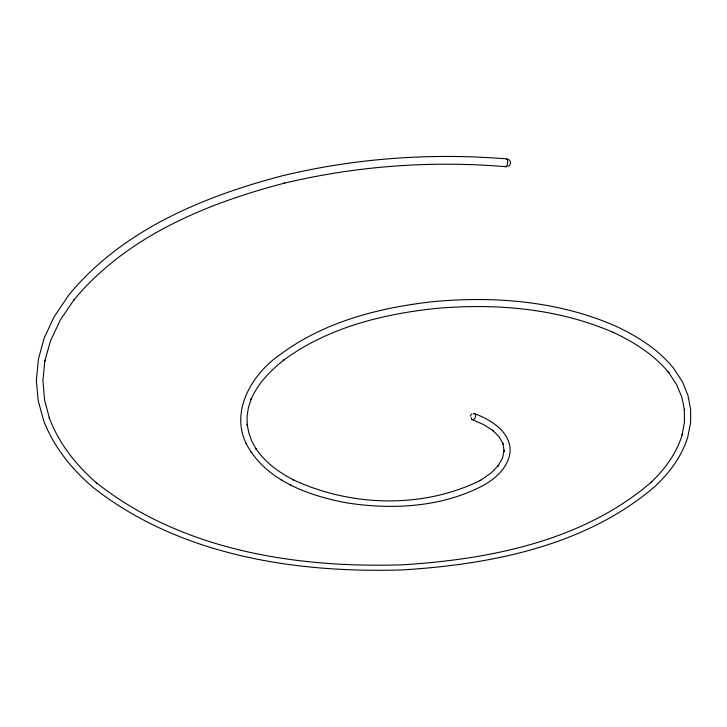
<?xml version="1.0" encoding="UTF-8"?>
<svg xmlns="http://www.w3.org/2000/svg" width="727" height="727" viewBox="0 0 727 727"><rect width="100%" height="100%" fill="white"/><g stroke="black" fill="none" stroke-linecap="round" stroke-linejoin="round"><path stroke-width="1.09" d="M470.269 416.18L471.523 414.081M508.009 166.401C511.081 165.411 511.29 160.803 508.473 159.377M507.073 158.949C432.002 152.743 355.994 158.041 282.721 175.707L282.321 175.798C202.951 196.563 121.754 230.305 68.538 295.362L53.952 317.136L44.138 338.237L38.377 359.202L36.35 380.803L38.158 400.532L43.656 420.551C53.525 446.578 71.346 468.706 92.302 486.726L92.929 487.29C179.751 555.628 295.635 573.394 403.358 569.868C491.716 564.297 585.717 545.732 654.773 486.599L655.4 485.999C669.821 472.368 682.09 455.947 687.824 436.736L690.623 422.651L690.65 409.41L687.906 395.143L682.544 382.002L673.665 368.353C658.635 349.732 638.088 336.656 616.65 326.568L615.851 326.196C558.836 301.096 494.942 295.944 433.456 301.623C379.421 307.557 324.233 321.661 280.04 354.649L279.313 355.176C252.069 374.169 229.768 411.437 246.544 444.188M506.301 166.747C431.983 160.431 356.739 165.874 284.184 183.213L284.584 183.113C206.359 203.469 126.316 236.493 73.572 300.315L74.154 299.524L60.296 320.071L50.526 340.754L44.729 361.319L44.892 360.31L42.929 380.539L44.574 399.923L49.527 418.643L49.2 417.661C58.751 443.361 76.181 465.244 96.736 483.082L96.1 482.519C181.732 550.539 296.498 568.296 403.085 564.779C490.443 559.263 583.454 540.77 651.492 481.983L650.865 482.583C664.96 469.133 676.901 452.948 682.399 434.046L682.08 435.037L684.425 422.233L684.361 409.292L684.516 410.282L681.899 397.342L676.573 384.547L668.395 372.051L668.958 372.869C654.146 354.74 633.989 342.026 612.97 332.221L613.77 332.602C557.554 308.066 494.678 303.041 434.137 308.621C381.039 314.428 326.814 328.177 283.276 360.438L284.003 359.91C270.399 370.588 257.949 383.42 250.942 399.459L251.333 398.56L248.425 407.52L247.071 416.462L247.225 425.295L247.18 424.304L248.816 432.965L251.887 441.371L256.367 449.45L255.886 448.586C265.164 462.354 278.868 472.377 293.454 479.92L292.827 479.575C350.987 506.873 422.778 508.918 480.765 480.247L480.065 480.629L491.143 472.95L498.377 465.444L497.859 466.298L502.448 458.373L504.211 450.222L504.12 451.231L502.848 443.125L503.184 444.088L499.149 436.845L492.424 430.075L493.151 430.793L483.828 424.704L472.014 419.497M474.84 413.808C491.034 419.715 510.872 432.011 510.136 451.703C508.427 467.234 495.814 478.466 482.91 485.654C441.353 507.382 392.344 509.9 346.715 502.866C308.257 495.596 265.001 480.383 246.044 443.288M280.831 479.52L281.513 479.893M290.137 484.673L290.764 485.018M250.742 451.649L251.224 452.512M472.968 413.99A3.208 1.972 -69.9 0 1 475.558 415.29A3.208 1.972 -69.9 0 1 473.577 419.506A3.208 1.972 -69.9 0 1 471.278 417.607M506.437 159.595A3.926 0.918 -84.1 0 1 507.573 160.276A3.926 0.918 -84.1 0 1 507.073 165.438A3.926 0.918 -84.1 0 1 505.801 166.083"/></g></svg>
